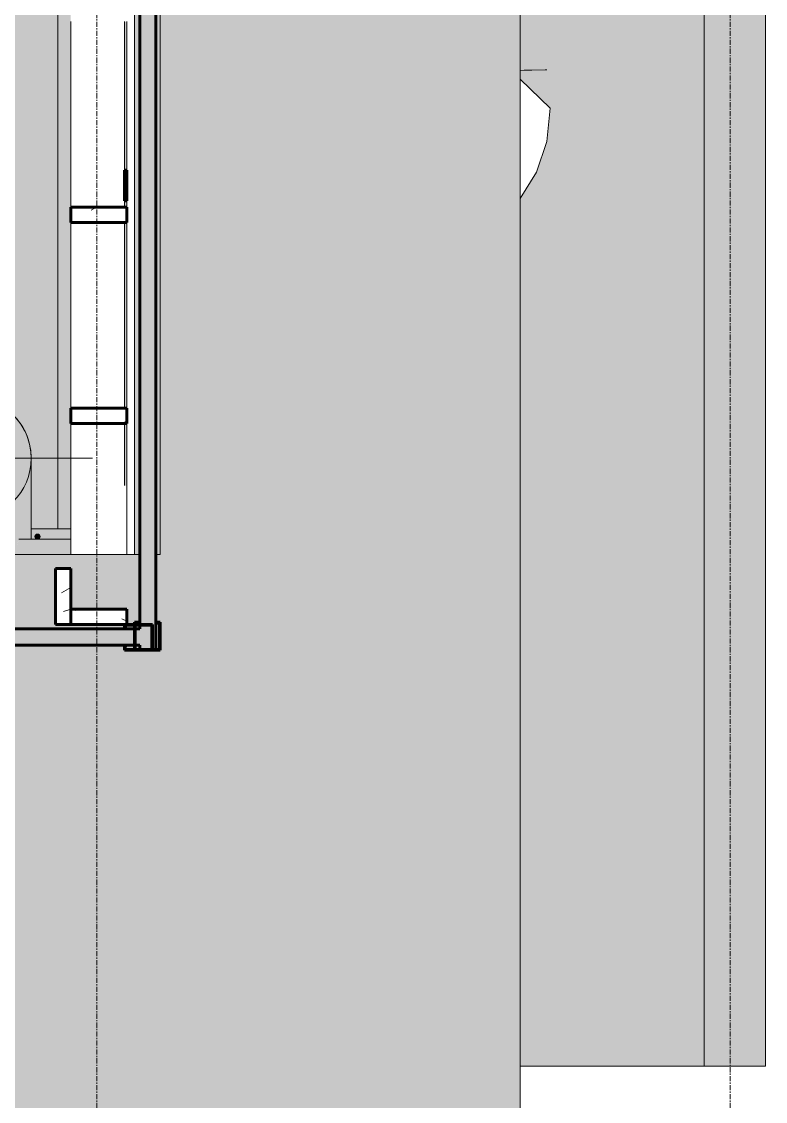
# Model space of a CAD drawing. Header units: inches. Extents: x -3304 to -1623, y 8184 to 9003.
# Drawn here: x -2339.1 to -2266.3, y 8459.1 to 8564.9 of the extents above; entities that cross this region are included whole.
import ezdxf

# ---------------------------------------------------------------- set-up
doc = ezdxf.new("R2010")
doc.units = ezdxf.units.IN
doc.header["$MEASUREMENT"] = 0
doc.linetypes.add('Grid Line 1_2_', pattern=[0.875, 0.5, -0.125, 0.125, -0.125])
for name, color, linetype, lineweight in [('A-DETL-GENF', 92, 'Continuous', 9), ('A-FLOR', 192, 'Continuous', 18), ('A-FLOR-HRAL', 11, 'Continuous', 9), ('A-GLAZ-CWMG', 51, 'Continuous', 9), ('A-GLAZ-CWMG-1', 51, 'Continuous', 60), ('A-ROOF', 132, 'Continuous', 18), ('A-WALL-1', 113, 'Continuous', 9), ('A-WALL-2', 113, 'Continuous', 60), ('I-WALL', 2, 'Continuous', 18), ('M-HVAC-DUCT', 70, 'Continuous', 9), ('M-HVAC-DUCT-ANNO', 70, 'Continuous', 9), ('M-HVAC-DUCT-CNTR', 70, 'Continuous', 9), ('S-BEAM', 12, 'Continuous', 9), ('S-BEAM-1', 12, 'Continuous', 60), ('S-FNDN', 32, 'Continuous', 18), ('S-GRID-1', 1, 'Grid Line 1_2_', 9)]:
    doc.layers.add(name, color=color, linetype=linetype, lineweight=lineweight)

# ---------------------------------------------------------------- blocks, each defined once
blk = doc.blocks.new('cathy 26654 - cathy 26654-1391531-FLOOR PLAN - 2ND FLOOR')
at = {"layer": 'A-DETL-GENF'}
for p, q in [((-12.79, 5.38), (-11.16, 7.94)), ((-13.86, 2.38), (-12.79, 5.38)), ((-14.24, -0.88), (-13.86, 2.38)), ((-14.24, -0.88), (-11.37, -3.76)), ((-13.81, -4.62), (-13.98, -4.62)), ((-13.98, -4.62), (-12.53, -4.62)), ((-12.1, -4.62), (-13.81, -4.62)), ((-12.53, -4.62), (-12.21, -4.62)), ((-12.21, -4.62), (-11.8, -4.62)), ((-11.92, -4.62), (-12.1, -4.62)), ((-11.77, -4.62), (-11.92, -4.62)), ((-11.8, -4.62), (-11.38, -4.62)), ((-11.41, -4.62), (-11.77, -4.62)), ((-11.38, -4.62), (-11.41, -4.62))]:
    blk.add_line(p, q, dxfattribs=at)
blk = doc.blocks.new('Rectangular Mullion - Profile_Polycarbonate_right-2020525-FLOOR PLAN - 2ND FLOOR')
at = {"layer": 'A-GLAZ-CWMG'}
h = blk.add_hatch(color=256, dxfattribs=at)
h.paths.add_polyline_path([(-1.75, -1.29), (0, -1.29), (-0.06, -1.22), (-1.69, -1.22), (-1.71, -1.25), (-1.75, -1.25)], flags=0)
h.paths.add_polyline_path([(-1.75, -1.29), (-1.75, -1.22), (-2.69, -1.22), (-2.69, -0.85), (-2.5, -0.85), (-2.5, -0.79), (-2.75, -0.79), (-2.75, -1.29)], flags=0)
h.paths.add_polyline_path([(-2.69, 0.79), (-2.5, 0.79), (-2.5, 0.85), (-2.69, 0.85), (-2.69, 1.15), (-1.75, 1.17), (-1.75, 1.21), (-2.75, 1.21), (-2.75, 0.79)], flags=0)
h.paths.add_polyline_path([(-1.25, 1.15), (-1.25, 1.21), (-1.69, 1.21), (-1.69, 1.15), (-1.53, 1.15)], flags=0)
at = {"layer": 'A-GLAZ-CWMG-1'}
for p, q in [((0, 1.21), (-2.75, 1.21)), ((-2.75, 1.21), (-2.75, 0.79)), ((-2.69, 0.85), (-2.69, 1.15)), ((-2.69, 1.15), (-0.06, 1.15)), ((-0.06, 1.15), (-0.06, -1.22)), ((0, -1.29), (0, 1.21)), ((-2.75, 0.79), (-2.5, 0.79)), ((-2.5, 0.85), (-2.69, 0.85)), ((-2.5, 0.79), (-2.5, 0.85)), ((-2.5, -0.79), (-2.75, -0.79)), ((-2.75, -0.79), (-2.75, -1.29)), ((-2.69, -1.22), (-2.69, -0.85)), ((-2.69, -0.85), (-2.5, -0.85)), ((-2.5, -0.85), (-2.5, -0.79)), ((-2.75, -1.29), (0, -1.29)), ((-0.06, -1.22), (-2.69, -1.22))]:
    blk.add_line(p, q, dxfattribs=at)
blk = doc.blocks.new('Rectangular Mullion - Profile_Polycarbonate_Upper and left-2000656-FLOOR PLAN - 2ND FLOOR')
at = {"layer": 'A-GLAZ-CWMG'}
h = blk.add_hatch(color=256, dxfattribs=at)
h.paths.add_polyline_path([(0, 1.29), (-0.04, 1.29), (-0.04, 1.25), (-0.06, 1.22), (-0.5, 1.22), (-0.5, 1.29), (-0.06, 1.29)], flags=0)
h.paths.add_polyline_path([(0, -1.21), (-2.75, -1.21), (-2.75, -0.79), (-2.5, -0.79), (-2.5, -0.85), (-2.69, -0.85), (-2.69, -1.15), (-0.06, -1.15), (-0.06, -0.46), (-0.06, -0.46), (-0.06, -0.4), (0, -0.46), (0, -1.15)], flags=0)
h.paths.add_polyline_path([(-2.07, 1.24), (-2.07, 1.22), (-2.69, 1.22), (-2.69, 0.85), (-2.5, 0.85), (-2.5, 0.79), (-2.75, 0.79), (-2.75, 1.29), (-2.07, 1.29)], flags=0)
at = {"layer": 'A-GLAZ-CWMG-1'}
for p, q in [((-2.75, 1.29), (0, 1.29)), ((-2.75, 0.79), (-2.75, 1.29)), ((-0.06, 1.22), (-2.69, 1.22)), ((-2.69, 1.22), (-2.69, 0.85)), ((-0.06, -1.15), (-0.06, 1.22)), ((0, 1.29), (0, -1.21)), ((-2.5, 0.79), (-2.75, 0.79)), ((-2.69, 0.85), (-2.5, 0.85)), ((-2.5, 0.85), (-2.5, 0.79)), ((-2.75, -1.21), (-2.75, -0.79)), ((-2.75, -0.79), (-2.5, -0.79)), ((-2.5, -0.85), (-2.69, -0.85)), ((-2.69, -0.85), (-2.69, -1.15)), ((-2.5, -0.79), (-2.5, -0.85)), ((0, -1.21), (-2.75, -1.21)), ((-2.69, -1.15), (-0.06, -1.15))]:
    blk.add_line(p, q, dxfattribs=at)
blk = doc.blocks.new('Rectangular Mullion - Stud - Base_Head-1810186-FLOOR PLAN - 2ND FLOOR')
at = {"layer": 'A-GLAZ-CWMG'}
blk.add_line((-2328.09, 8531.78), (-2328.09, 8512.69), dxfattribs=at)
blk = doc.blocks.new('Rectangular Mullion - Stud - Base_Head-V10-FLOOR PLAN - 2ND FLOOR')
at = {"layer": 'A-GLAZ-CWMG'}
blk.add_line((-2328.09, 8551.47), (-2328.09, 8531.78), dxfattribs=at)
blk = doc.blocks.new('Rectangular Mullion - Stud - Base_Head-1810189-FLOOR PLAN - 2ND FLOOR')
at = {"layer": 'A-GLAZ-CWMG'}
for p, q in [((-2334.34, 8525.5), (-2334.34, 8512.69)), ((-2328.84, 8512.69), (-2328.84, 8519.43))]:
    blk.add_line(p, q, dxfattribs=at)
blk = doc.blocks.new('Rectangular Mullion - Stud - Base_Head-1810190-FLOOR PLAN - 2ND FLOOR')
at = {"layer": 'A-GLAZ-CWMG'}
blk.add_line((-2334.34, 8545.19), (-2334.34, 8527), dxfattribs=at)
blk = doc.blocks.new('Rectangular Mullion - Stud - Vertical-1966617-FLOOR PLAN - 2ND FLOOR')
at = {"layer": 'A-GLAZ-CWMG'}
h = blk.add_hatch(dxfattribs=at)
h.set_pattern_fill('FP_21', color=256, style=0, pattern_type=2)
h.set_pattern_definition([(94.764, (-2426.107, 8424.153), (20.0293162, -264.33073053), [2.89, -286.108]), (78.69, (-2426.347, 8427.033), (14.7692292, 97.846637), [3.671, -118.705]), (45, (-2425.627, 8430.633), (0, 24.00062), [2.715, -31.226]), (43.152, (-2423.707, 8432.553), (358.50590651, 337.59427673), [5.264, -521.098]), (77.005, (-2419.867, 8436.153), (-51.5072332, -215.190878), [3.202, -316.998]), (90, (-2419.147, 8439.273), (-24, 24), [6, -18]), (99.462, (-2419.147, 8445.273), (16.2151408, -121.2976096), [2.92, -143.067]), (95.711, (-2419.627, 8424.153), (19.2491386, -216.4749802), [2.412, -238.785]), (90, (-2419.867, 8426.553), (-24, 24), [3.6, -20.4]), (61.699, (-2419.867, 8430.153), (141.13929466, 265.5406774), [3.544, -350.812]), (37.875, (-2418.187, 8433.273), (-122.5849696, -92.67717717), [5.473, -268.169]), (50.711, (-2413.867, 8436.633), (117.3845733, 146.13938044), [3.411, -337.693]), (83.66, (-2411.707, 8439.273), (18.7314135, 192.5853557), [4.347, -212.983]), (101.889, (-2411.227, 8443.593), (69.58287241, -336.50838353), [4.66, -461.336]), (96.71, (-2412.187, 8424.153), (-26.78553556, 215.67256736), [4.108, -406.706]), (86.633, (-2412.667, 8428.233), (21.19016942, 384.16561013), [4.087, -404.618]), (56.31, (-2412.427, 8432.313), (-35.076419, -40.615467), [4.327, -82.207]), (42.51, (-2410.027, 8435.913), (262.00993717, 242.17158089), [3.907, -386.785]), (75.069, (-2407.147, 8438.553), (69.01056513, 264.79744534), [3.726, -368.854]), (90, (-2406.187, 8442.153), (-24, 24), [2.88, -21.12]), (102.995, (-2406.187, 8445.033), (-51.5072332, 215.190878), [3.202, -316.998]), (90, (-2430.187, 8431.593), (-24, 24), [0.063, -23.937]), (226.848, (-2426.587, 8434.953), (337.59427673, 358.50590651), [5.264, -521.098]), (243.435, (-2406.187, 8431.113), (-4.799914, -33.599609), [2.147, -51.519]), (261.87, (-2407.147, 8429.193), (-17.2798751, -144.9601737), [3.394, -166.312]), (293.199, (-2407.627, 8425.833), (53.7938028, -117.5174286), [1.828, -180.951]), (63.435, (-2426.587, 8434.953), (4.799914, 33.599609), [2.683, -50.982]), (83.29, (-2425.387, 8437.353), (-26.78553556, -215.67256736), [4.108, -406.706]), (100.125, (-2424.907, 8441.433), (-73.66378219, 407.70250838), [6.826, -675.804]), (100.305, (-2428.747, 8424.153), (-28.2248388, 143.232332), [2.683, -265.645]), (74.476, (-2429.227, 8426.793), (-74.47540965, -263.31229919), [4.484, -443.873]), (47.121, (-2428.027, 8431.113), (-289.84112791, -310.28971512), [4.585, -453.934]), (55.305, (-2424.907, 8434.473), (165.50303544, 241.72817335), [3.795, -375.679]), (80.538, (-2422.747, 8437.593), (16.2151408, 121.2976096), [4.38, -141.607]), (96.582, (-2422.027, 8441.913), (46.17851199, -408.21037087), [6.281, -621.859]), (98.13, (-2422.747, 8424.153), (17.2798751, -144.9601737), [3.394, -166.312]), (78.69, (-2423.227, 8427.513), (14.7692292, 97.846637), [3.671, -118.705]), (47.49, (-2422.507, 8431.113), (-242.17158089, -262.00993717), [3.907, -386.785]), (45, (-2419.867, 8433.993), (0, 24.00062), [4.412, -29.529]), (72.646, (-2416.747, 8437.113), (-98.7331841, -311.14572085), [4.023, -398.29]), (93.366, (-2415.547, 8440.953), (21.18346446, -384.16597991), [4.087, -404.618]), (107.103, (-2415.787, 8445.033), (-75.3745247, 238.96152613), [3.264, -323.171]), (98.746, (-2416.747, 8424.153), (-27.60680008, 167.44529743), [3.157, -312.514]), (75.069, (-2417.227, 8427.273), (69.01056513, 264.79744534), [3.726, -368.854]), (57.995, (-2416.267, 8430.873), (-76.3139748, -117.3041158), [4.528, -221.887]), (40.101, (-2413.867, 8434.713), (-313.24407783, -262.52245709), [5.961, -590.186]), (74.055, (-2409.307, 8438.553), (-30.3394132, -94.1891725), [3.494, -171.228]), (96.009, (-2408.347, 8441.913), (-26.49841584, 239.73726688), [4.585, -453.934]), (113.199, (-2408.827, 8446.473), (-53.7938028, 117.5174286), [1.828, -180.951]), (99.462, (-2409.547, 8424.153), (16.2151408, -121.2976096), [2.92, -143.067]), (79.992, (-2410.027, 8427.033), (45.26219381, 264.48359408), [4.143, -410.161]), (52.595, (-2409.307, 8431.113), (238.21694532, 313.36391941), [5.136, -508.486]), (60.945, (-2430.187, 8435.193), (91.9257102, 170.2633483), [2.471, -244.624]), (79.216, (-2428.987, 8437.353), (-74.2040015, -383.5801134), [5.131, -507.931]), (97.125, (-2428.027, 8442.393), (18.0921544, -168.7389667), [5.805, -187.689])])
h.paths.add_polyline_path([(0, -5.5), (0, 0), (1.5, 0), (1.5, -5.5)], flags=0)
at = {"layer": 'A-GLAZ-CWMG-1'}
for p, q in [((0, 0), (1.5, 0)), ((0, -5.5), (0, 0)), ((1.5, 0), (1.5, -5.5)), ((1.5, -5.5), (0, -5.5))]:
    blk.add_line(p, q, dxfattribs=at)
blk = doc.blocks.new('Rectangular Mullion - Stud - Vertical-V11-FLOOR PLAN - 2ND FLOOR')
at = {"layer": 'A-GLAZ-CWMG'}
h = blk.add_hatch(dxfattribs=at)
h.set_pattern_fill('FP_22', color=256, style=0, pattern_type=2)
h.set_pattern_definition([(94.764, (-2445.791, 8424.153), (20.0293162, -264.33073053), [2.89, -286.108]), (78.69, (-2446.031, 8427.033), (14.7692292, 97.846637), [3.671, -118.705]), (45, (-2445.311, 8430.633), (0, 24.00062), [2.715, -31.226]), (43.152, (-2443.391, 8432.553), (358.50590651, 337.59427673), [5.264, -521.098]), (77.005, (-2439.551, 8436.153), (-51.5072332, -215.190878), [3.202, -316.998]), (90, (-2438.83, 8439.273), (-24, 24), [6, -18]), (99.462, (-2438.831, 8445.273), (16.2151408, -121.2976096), [2.92, -143.067]), (95.711, (-2439.311, 8424.153), (19.2491386, -216.4749802), [2.412, -238.785]), (90, (-2439.55, 8426.553), (-24, 24), [3.6, -20.4]), (61.699, (-2439.551, 8430.153), (141.13929466, 265.5406774), [3.544, -350.812]), (37.875, (-2437.871, 8433.273), (-122.5849696, -92.67717717), [5.473, -268.169]), (50.711, (-2433.551, 8436.633), (117.3845733, 146.13938044), [3.411, -337.693]), (83.66, (-2431.391, 8439.273), (18.7314135, 192.5853557), [4.347, -212.983]), (101.889, (-2430.911, 8443.593), (69.58287241, -336.50838353), [4.66, -461.336]), (96.71, (-2431.871, 8424.153), (-26.78553556, 215.67256736), [4.108, -406.706]), (86.633, (-2432.351, 8428.233), (21.19016942, 384.16561013), [4.087, -404.618]), (56.31, (-2432.111, 8432.313), (-35.076419, -40.615467), [4.327, -82.207]), (42.51, (-2429.711, 8435.913), (262.00993717, 242.17158089), [3.907, -386.785]), (75.069, (-2426.831, 8438.553), (69.01056513, 264.79744534), [3.726, -368.854]), (90, (-2425.87, 8442.153), (-24, 24), [2.88, -21.12]), (102.995, (-2425.871, 8445.033), (-51.5072332, 215.190878), [3.202, -316.998]), (90, (-2449.87, 8431.593), (-24, 24), [0.063, -23.937]), (226.848, (-2446.271, 8434.953), (337.59427673, 358.50590651), [5.264, -521.098]), (243.435, (-2425.871, 8431.113), (-4.799914, -33.599609), [2.147, -51.519]), (261.87, (-2426.831, 8429.193), (-17.2798751, -144.9601737), [3.394, -166.312]), (293.199, (-2427.311, 8425.833), (53.7938028, -117.5174286), [1.828, -180.951]), (63.435, (-2446.271, 8434.953), (4.799914, 33.599609), [2.683, -50.982]), (83.29, (-2445.071, 8437.353), (-26.78553556, -215.67256736), [4.108, -406.706]), (100.125, (-2444.591, 8441.433), (-73.66378219, 407.70250838), [6.826, -675.804]), (100.305, (-2448.431, 8424.153), (-28.2248388, 143.232332), [2.683, -265.645]), (74.476, (-2448.911, 8426.793), (-74.47540965, -263.31229919), [4.484, -443.873]), (47.121, (-2447.711, 8431.113), (-289.84112791, -310.28971512), [4.585, -453.934]), (55.305, (-2444.591, 8434.473), (165.50303544, 241.72817335), [3.795, -375.679]), (80.538, (-2442.431, 8437.593), (16.2151408, 121.2976096), [4.38, -141.607]), (96.582, (-2441.711, 8441.913), (46.17851199, -408.21037087), [6.281, -621.859]), (98.13, (-2442.431, 8424.153), (17.2798751, -144.9601737), [3.394, -166.312]), (78.69, (-2442.911, 8427.513), (14.7692292, 97.846637), [3.671, -118.705]), (47.49, (-2442.191, 8431.113), (-242.17158089, -262.00993717), [3.907, -386.785]), (45, (-2439.551, 8433.993), (0, 24.00062), [4.412, -29.529]), (72.646, (-2436.431, 8437.113), (-98.7331841, -311.14572085), [4.023, -398.29]), (93.366, (-2435.231, 8440.953), (21.18346446, -384.16597991), [4.087, -404.618]), (107.103, (-2435.471, 8445.033), (-75.3745247, 238.96152613), [3.264, -323.171]), (98.746, (-2436.431, 8424.153), (-27.60680008, 167.44529743), [3.157, -312.514]), (75.069, (-2436.911, 8427.273), (69.01056513, 264.79744534), [3.726, -368.854]), (57.995, (-2435.951, 8430.873), (-76.3139748, -117.3041158), [4.528, -221.887]), (40.101, (-2433.551, 8434.713), (-313.24407783, -262.52245709), [5.961, -590.186]), (74.055, (-2428.991, 8438.553), (-30.3394132, -94.1891725), [3.494, -171.228]), (96.009, (-2428.031, 8441.913), (-26.49841584, 239.73726688), [4.585, -453.934]), (113.199, (-2428.511, 8446.473), (-53.7938028, 117.5174286), [1.828, -180.951]), (99.462, (-2429.231, 8424.153), (16.2151408, -121.2976096), [2.92, -143.067]), (79.992, (-2429.711, 8427.033), (45.26219381, 264.48359408), [4.143, -410.161]), (52.595, (-2428.991, 8431.113), (238.21694532, 313.36391941), [5.136, -508.486]), (60.945, (-2449.871, 8435.193), (91.9257102, 170.2633483), [2.471, -244.624]), (79.216, (-2448.671, 8437.353), (-74.2040015, -383.5801134), [5.131, -507.931]), (97.125, (-2447.711, 8442.393), (18.0921544, -168.7389667), [5.805, -187.689])])
h.paths.add_polyline_path([(0, 0), (1.5, 0), (1.5, -5.5), (0, -5.5), (0, -0.25)], flags=0)
at = {"layer": 'A-GLAZ-CWMG-1'}
for p, q in [((0, 0), (1.5, 0)), ((0, -5.5), (0, 0)), ((1.5, 0), (1.5, -5.5)), ((1.5, -5.5), (0, -5.5))]:
    blk.add_line(p, q, dxfattribs=at)
blk = doc.blocks.new('Rectangular Mullion - Stud - Vertical-1967712-FLOOR PLAN - 2ND FLOOR')
at = {"layer": 'A-GLAZ-CWMG'}
h = blk.add_hatch(dxfattribs=at)
h.set_pattern_fill('FP_26', color=256, style=0, pattern_type=2)
h.set_pattern_definition([(355.236, (8429.653, -2406.423), (-263.9996864, 24.0015455), [2.89, -286.108]), (11.31, (8432.533, -2406.663), (96.0003888, 24.0004135), [3.671, -118.705]), (45, (8436.133, -2405.943), (0, 24.00062), [2.715, -31.226]), (46.848, (8438.053, -2404.023), (335.99803914, 360.00235884), [5.264, -521.098]), (12.995, (8441.653, -2400.183), (-215.99994595, -48.00137907), [3.202, -316.998]), (0, (8444.773, -2399.463), (24, 24), [6, -18]), (350.538, (8450.773, -2399.463), (-120.0002166, 23.999769), [2.92, -143.067]), (354.289, (8429.653, -2399.943), (-215.9997167, 24.00143285), [2.412, -238.785]), (0, (8432.053, -2400.183), (24, 24), [3.6, -20.4]), (28.301, (8435.653, -2400.183), (263.99984077, 144.00081917), [3.544, -350.812]), (52.125, (8438.773, -2398.503), (-96.00034927, -120.0002787), [5.473, -268.169]), (39.289, (8442.133, -2394.183), (144.00032175, 119.99901625), [3.411, -337.693]), (6.34, (8444.773, -2392.023), (192.0000862, 23.9989993), [4.347, -212.983]), (348.111, (8449.093, -2391.543), (-335.99911119, 72.00184444), [4.66, -461.336]), (353.29, (8429.653, -2392.503), (216.00019815, -24.0007422), [4.108, -406.706]), (3.366, (8433.733, -2392.983), (384.00052387, 23.99660297), [4.087, -404.618]), (33.69, (8437.813, -2392.743), (-47.999623, -24.000157), [4.327, -82.207]), (47.49, (8441.413, -2390.343), (239.99843494, 264.00195642), [3.907, -386.785]), (14.931, (8444.053, -2387.463), (264.00077418, 71.99816937), [3.726, -368.854]), (0, (8447.653, -2386.503), (24, 24), [2.88, -21.12]), (347.005, (8450.533, -2386.503), (215.99994595, -48.00137907), [3.202, -316.998]), (0, (8437.093, -2410.503), (24, 24), [0.063, -23.937]), (223.152, (8440.453, -2406.903), (360.00235884, 335.99803914), [5.264, -521.098]), (206.565, (8436.613, -2386.503), (-23.999739, -23.999696), [2.147, -51.519]), (188.13, (8434.693, -2387.463), (-144.0002175, -23.999654), [3.394, -166.312]), (156.801, (8431.333, -2387.943), (-119.9999494, 48.0013685), [1.828, -180.951]), (26.565, (8440.453, -2406.903), (23.999739, 23.999696), [2.683, -50.982]), (6.71, (8442.853, -2405.703), (-216.00019815, -24.0007422), [4.108, -406.706]), (349.875, (8446.933, -2405.223), (407.9992525, -72.00207014), [6.826, -675.804]), (349.695, (8429.653, -2409.063), (144.00047737, -24.00010347), [2.683, -265.645]), (15.524, (8432.293, -2409.543), (-264.00013912, -71.9991673), [4.484, -443.873]), (42.879, (8436.613, -2408.343), (-311.99901138, -288.00035354), [4.585, -453.934]), (34.695, (8439.973, -2405.223), (240.00005855, 167.99921557), [3.795, -375.679]), (9.462, (8443.093, -2403.063), (120.0002166, 23.999769), [4.38, -141.607]), (353.418, (8447.413, -2402.343), (-408.0001485, 48.00042378), [6.281, -621.859]), (351.87, (8429.653, -2403.063), (-144.0002175, 23.999654), [3.394, -166.312]), (11.31, (8433.013, -2403.543), (96.0003888, 24.0004135), [3.671, -118.705]), (42.51, (8436.613, -2402.823), (-264.00195642, -239.99843494), [3.907, -386.785]), (45, (8439.493, -2400.183), (0, 24.00062), [4.412, -29.529]), (17.354, (8442.613, -2397.063), (-311.99997926, -95.99955308), [4.023, -398.29]), (356.633, (8446.453, -2395.863), (-384.000105, 24.00330504), [4.087, -404.618]), (342.897, (8450.533, -2396.103), (239.99966514, -72.0006297), [3.264, -323.171]), (351.254, (8429.653, -2397.063), (168.00029593, -23.9992418), [3.157, -312.514]), (14.931, (8432.773, -2397.543), (264.00077418, 71.99816937), [3.726, -368.854]), (32.005, (8436.373, -2396.583), (-120.00072155, -71.9993414), [4.528, -221.887]), (49.899, (8440.213, -2394.183), (-264.00026351, -311.99960519), [5.961, -590.186]), (15.945, (8444.053, -2389.623), (-96.0006398, -23.9991118), [3.494, -171.228]), (353.991, (8447.413, -2388.663), (240.0002348, -24.00021811), [4.585, -453.934]), (336.801, (8451.973, -2389.143), (119.9999494, -48.0013685), [1.828, -180.951]), (350.538, (8429.653, -2389.863), (-120.0002166, 23.999769), [2.92, -143.067]), (10.008, (8432.533, -2390.343), (264.00046988, 47.99989194), [4.143, -410.161]), (37.405, (8436.613, -2389.623), (312.00202736, 239.99790406), [5.136, -508.486]), (29.055, (8440.693, -2410.503), (167.9992528, 96.0010158), [2.471, -244.624]), (10.784, (8442.853, -2409.303), (-384.00035572, -71.9976669), [5.131, -507.931]), (352.875, (8447.893, -2408.343), (-168.0004656, 24.0001771), [5.805, -187.689])])
h.paths.add_polyline_path([(-1.5, 0), (0, 0), (0, 5.5), (-1.5, 5.5), (-1.5, 3.38)], flags=0)
at = {"layer": 'A-GLAZ-CWMG-1'}
for p, q in [((0, 5.5), (-1.5, 5.5)), ((-1.5, 5.5), (-1.5, 0)), ((0, 0), (0, 5.5)), ((-1.5, 0), (0, 0))]:
    blk.add_line(p, q, dxfattribs=at)
blk = doc.blocks.new('Railing - 2_ x 1_2_ 2-V56-FLOOR PLAN - 2ND FLOOR')
at = {"layer": 'A-FLOR-HRAL'}
h = blk.add_hatch(color=256, dxfattribs=at)
h.paths.add_polyline_path([(1.5, -0.25), (1.5, -1.5), (2.5, -1.5), (2.5, 2.37), (1.5, 2.37), (1.5, 1.57)], flags=0)
h.paths.add_polyline_path([(1.51, 1.69), (1.51, 1.81), (1.57, 1.93), (1.63, 1.97), (1.75, 2), (1.88, 1.97), (1.97, 1.88), (1.99, 1.81), (1.99, 1.69), (1.97, 1.63), (1.88, 1.53), (1.81, 1.51), (1.69, 1.51), (1.57, 1.57), (1.53, 1.63)], flags=0)
blk.add_hatch(color=256, dxfattribs=at).paths.add_polyline_path([(1.51, 1.81), (1.51, 1.69), (1.57, 1.57), (1.69, 1.51), (1.81, 1.51), (1.91, 1.57), (1.97, 1.63), (1.99, 1.69), (1.99, 1.81), (1.97, 1.88), (1.88, 1.97), (1.75, 2), (1.63, 1.97), (1.57, 1.93), (1.53, 1.86)], flags=0)
blk.add_line((2.5, -1.5), (2.5, 2.37), dxfattribs=at)
for start, end in [(360, 180), (180, 360)]:
    blk.add_arc((1.75, 1.75), 0.25, start, end, dxfattribs=at)
blk = doc.blocks.new('Railing - Railing-1789708-FLOOR PLAN - 2ND FLOOR')
at = {"layer": 'A-FLOR-HRAL'}
h = blk.add_hatch(color=256, dxfattribs=at)
h.paths.add_polyline_path([(8512.69, 2348.56), (8512.69, 2348.42), (8512.95, 2348.49), (8513.5, 2348.77), (8514.19, 2348.97), (8514.19, 2425.65), (8512.69, 2425.65), (8512.69, 2348.63)], flags=0)
h.paths.add_polyline_path([(8512.69, 2334.34), (8514.19, 2334.34), (8514.19, 2339.42), (8513.83, 2339.52), (8513.45, 2339.64), (8512.69, 2339.94), (8512.69, 2335.59)], flags=0)
blk.add_line((8514.19, 2339.43), (8514.19, 2334.34), dxfattribs=at)
blk.add_blockref('Railing - 2_ x 1_2_ 2-V56-FLOOR PLAN - 2ND FLOOR', (8512.69, 2335.84))
blk = doc.blocks.new('Structural Framing 17 - Structural Framing 17-1885627-FLOOR PLAN - 2ND FLOOR')
at = {"layer": 'S-BEAM'}
h = blk.add_hatch(color=256, dxfattribs=at)
h.paths.add_polyline_path([(8519.43, 2328.93), (8519.43, 2328.84), (8525.5, 2328.84), (8525.5, 2329.09), (8519.43, 2329.09)], flags=0)
h.paths.add_polyline_path([(8527, 2329.09), (8527, 2328.84), (8545.19, 2328.84), (8545.19, 2329.09), (8541.59, 2329.09)], flags=0)
h.paths.add_polyline_path([(8546.69, 2329.09), (8546.69, 2328.84), (8547.33, 2328.84), (8547.33, 2329.09)], flags=0)
h.paths.add_polyline_path([(8567.75, 2329.09), (8567.75, 2328.84), (8584.55, 2328.84), (8584.55, 2329.09)], flags=0)
for points in [[(8547.33, 2329.09), (8547.33, 2328.84), (8550.32, 2328.84), (8550.32, 2329.09)], [(8586.05, 2328.84), (8588.18, 2328.84), (8588.18, 2329.09), (8586.05, 2329.09)]]:
    blk.add_hatch(color=256, dxfattribs=at).paths.add_polyline_path(points, flags=0)
h = blk.add_hatch(color=256, dxfattribs=at)
h.paths.add_polyline_path([(8550.32, 2329.09), (8550.32, 2328.84), (8564.87, 2328.84), (8564.87, 2329.09), (8560.11, 2329.09)], flags=0)
h.paths.add_polyline_path([(8566.37, 2328.84), (8567.75, 2328.84), (8567.75, 2329.09), (8566.37, 2329.09)], flags=0)
h.paths.add_polyline_path([(8588.18, 2328.84), (8604.24, 2328.84), (8604.24, 2329.09), (8588.18, 2329.09)], flags=0)
h.paths.add_polyline_path([(8605.74, 2329.09), (8605.74, 2328.84), (8616.07, 2328.84), (8616.07, 2329.09), (8610.52, 2329.09)], flags=0)
for p, q in [((8519.43, 2329.09), (8525.5, 2329.09)), ((8525.5, 2328.84), (8519.43, 2328.84)), ((8527, 2329.09), (8545.19, 2329.09)), ((8545.19, 2328.84), (8527, 2328.84)), ((8546.69, 2329.09), (8547.33, 2329.09)), ((8547.33, 2328.84), (8546.69, 2328.84)), ((8550.32, 2329.09), (8564.87, 2329.09)), ((8564.87, 2328.84), (8550.32, 2328.84)), ((8566.37, 2329.09), (8567.75, 2329.09)), ((8567.75, 2328.84), (8566.37, 2328.84)), ((8567.75, 2329.09), (8584.55, 2329.09)), ((8584.55, 2328.84), (8567.75, 2328.84)), ((8588.18, 2329.09), (8604.24, 2329.09)), ((8604.24, 2328.84), (8588.18, 2328.84)), ((8605.74, 2329.09), (8616.07, 2329.09)), ((8616.07, 2328.84), (8605.74, 2328.84))]:
    blk.add_line(p, q, dxfattribs=at)
at = {"layer": 'S-BEAM-1'}
for p, q in [((8550.32, 2329.09), (8547.33, 2329.09)), ((8547.33, 2329.09), (8547.33, 2328.84)), ((8547.33, 2328.84), (8550.32, 2328.84)), ((8550.32, 2328.84), (8550.32, 2329.09)), ((8588.18, 2329.09), (8585.18, 2329.09)), ((8585.18, 2329.09), (8585.18, 2328.84)), ((8585.18, 2328.84), (8588.18, 2328.84)), ((8588.18, 2328.84), (8588.18, 2329.09))]:
    blk.add_line(p, q, dxfattribs=at)
blk = doc.blocks.new('Rectangular Mullion - Stud - Vertical-1966622-FLOOR PLAN - 2ND FLOOR')
at = {"layer": 'A-GLAZ-CWMG'}
h = blk.add_hatch(dxfattribs=at)
h.set_pattern_fill('FP_35', color=256, style=0, pattern_type=2)
h.set_pattern_definition([(85.236, (2406.423, 8424.153), (-24.0015455, -263.9996864), [2.89, -286.108]), (101.31, (2406.663, 8427.033), (-24.0004135, 96.0003888), [3.671, -118.705]), (135, (2405.943, 8430.633), (-24.00062, 2e-15), [2.715, -31.226]), (136.848, (2404.023, 8432.553), (-360.00235884, 335.99803914), [5.264, -521.098]), (102.995, (2400.183, 8436.153), (48.00137907, -215.99994595), [3.202, -316.998]), (90, (2399.463, 8439.273), (-24, 24), [6, -18]), (80.538, (2399.463, 8445.273), (-23.999769, -120.0002166), [2.92, -143.067]), (84.289, (2399.943, 8424.153), (-24.00143285, -215.9997167), [2.412, -238.785]), (90, (2400.183, 8426.553), (-24, 24), [3.6, -20.4]), (118.301, (2400.183, 8430.153), (-144.00081917, 263.99984077), [3.544, -350.812]), (142.125, (2398.503, 8433.273), (120.0002787, -96.00034927), [5.473, -268.169]), (129.289, (2394.183, 8436.633), (-119.99901625, 144.00032175), [3.411, -337.693]), (96.34, (2392.023, 8439.273), (-23.9989993, 192.0000862), [4.347, -212.983]), (78.111, (2391.543, 8443.593), (-72.00184444, -335.99911119), [4.66, -461.336]), (83.29, (2392.503, 8424.153), (24.0007422, 216.00019815), [4.108, -406.706]), (93.367, (2392.983, 8428.233), (-24.00330504, 384.000105), [4.087, -404.618]), (123.69, (2392.743, 8432.313), (24.000157, -47.999623), [4.327, -82.207]), (137.49, (2390.343, 8435.913), (-264.00195642, 239.99843494), [3.907, -386.785]), (104.931, (2387.463, 8438.553), (-71.99816937, 264.00077418), [3.726, -368.854]), (90, (2386.503, 8442.153), (-24, 24), [2.88, -21.12]), (77.005, (2386.503, 8445.033), (48.00137907, 215.99994595), [3.202, -316.998]), (90, (2410.503, 8431.593), (-24, 24), [0.063, -23.937]), (313.152, (2406.903, 8434.953), (-335.99803914, 360.00235884), [5.264, -521.098]), (296.565, (2386.503, 8431.113), (23.999696, -23.999739), [2.147, -51.519]), (278.13, (2387.463, 8429.193), (23.999654, -144.0002175), [3.394, -166.312]), (246.801, (2387.943, 8425.833), (-48.0013685, -119.9999494), [1.828, -180.951]), (116.565, (2406.903, 8434.953), (-23.999696, 23.999739), [2.683, -50.982]), (96.71, (2405.703, 8437.353), (24.0007422, -216.00019815), [4.108, -406.706]), (79.875, (2405.223, 8441.433), (72.00207014, 407.9992525), [6.826, -675.804]), (79.695, (2409.063, 8424.153), (24.00010347, 144.00047737), [2.683, -265.645]), (105.524, (2409.543, 8426.793), (71.9991673, -264.00013912), [4.484, -443.873]), (132.879, (2408.343, 8431.113), (288.00035354, -311.99901138), [4.585, -453.934]), (124.695, (2405.223, 8434.473), (-167.99921557, 240.00005855), [3.795, -375.679]), (99.462, (2403.063, 8437.593), (-23.999769, 120.0002166), [4.38, -141.607]), (83.418, (2402.343, 8441.913), (-48.00042378, -408.0001485), [6.281, -621.859]), (81.87, (2403.063, 8424.153), (-23.999654, -144.0002175), [3.394, -166.312]), (101.31, (2403.543, 8427.513), (-24.0004135, 96.0003888), [3.671, -118.705]), (132.51, (2402.823, 8431.113), (239.99843494, -264.00195642), [3.907, -386.785]), (135, (2400.183, 8433.993), (-24.00062, 2e-15), [4.412, -29.529]), (107.354, (2397.063, 8437.113), (95.99955308, -311.99997926), [4.023, -398.29]), (86.634, (2395.863, 8440.953), (-23.99660297, -384.00052387), [4.087, -404.618]), (72.897, (2396.103, 8445.033), (72.0006297, 239.99966514), [3.264, -323.171]), (81.254, (2397.063, 8424.153), (23.9992418, 168.00029593), [3.157, -312.514]), (104.931, (2397.543, 8427.273), (-71.99816937, 264.00077418), [3.726, -368.854]), (122.005, (2396.583, 8430.873), (71.9993414, -120.00072155), [4.528, -221.887]), (139.899, (2394.183, 8434.713), (311.99960519, -264.00026351), [5.961, -590.186]), (105.945, (2389.623, 8438.553), (23.9991118, -96.0006398), [3.494, -171.228]), (83.991, (2388.663, 8441.913), (24.00021811, 240.0002348), [4.585, -453.934]), (66.801, (2389.143, 8446.473), (48.0013685, 119.9999494), [1.828, -180.951]), (80.538, (2389.863, 8424.153), (-23.999769, -120.0002166), [2.92, -143.067]), (100.008, (2390.343, 8427.033), (-47.99989194, 264.00046988), [4.143, -410.161]), (127.405, (2389.623, 8431.113), (-239.99790406, 312.00202736), [5.136, -508.486]), (119.055, (2410.503, 8435.193), (-96.0010158, 167.9992528), [2.471, -244.624]), (100.784, (2409.303, 8437.353), (71.9976669, -384.00035572), [5.131, -507.931]), (82.875, (2408.343, 8442.393), (-24.0001771, -168.0004656), [5.805, -187.689])])
h.paths.add_polyline_path([(0, -1.81), (0, 0), (-1.5, 0), (-1.5, -5.5), (0, -5.5), (0, -4.63)], flags=0)
at = {"layer": 'A-GLAZ-CWMG-1'}
for p, q in [((-1.5, 0), (-1.5, -5.5)), ((0, 0), (-1.5, 0)), ((0, -5.5), (0, 0)), ((-1.5, -5.5), (0, -5.5))]:
    blk.add_line(p, q, dxfattribs=at)
blk = doc.blocks.new('Round Elbow - 1 D-1881731-FLOOR PLAN - 2ND FLOOR')
at = {"layer": 'M-HVAC-DUCT'}
for points in [[(-2348.42, 8512.69), (-2344.21, 8512.69), (-2344.21, 8516.1), (-2345.76, 8516.31), (-2347.21, 8516.91), (-2348.45, 8517.86), (-2349.41, 8519.1), (-2350.01, 8520.55), (-2350.21, 8522.1), (-2350.19, 8514.19), (-2348.96, 8514.19), (-2348.77, 8513.5), (-2348.48, 8512.92)], [(-2341.34, 8512.69), (-2339.94, 8512.69), (-2339.64, 8513.45), (-2339.42, 8514.19), (-2338.21, 8514.19), (-2338.21, 8522.1), (-2338.42, 8520.55), (-2339.02, 8519.1), (-2339.97, 8517.86), (-2341.21, 8516.91), (-2342.66, 8516.31), (-2344.21, 8516.1), (-2344.21, 8512.69), (-2341.88, 8512.69)]]:
    blk.add_hatch(color=256, dxfattribs=at).paths.add_polyline_path(points, flags=0)
at = {"layer": 'M-HVAC-DUCT', "flags": 128}
for points in [[(-2350.21, 8522.1), (-2350.21, 8522.34), (-2350.19, 8522.58), (-2350.17, 8522.82), (-2350.14, 8523.06), (-2350.09, 8523.3), (-2350.04, 8523.53), (-2349.98, 8523.76), (-2349.91, 8523.99), (-2349.83, 8524.22), (-2349.74, 8524.44), (-2349.64, 8524.66), (-2349.53, 8524.87), (-2349.42, 8525.09), (-2349.3, 8525.29), (-2349.16, 8525.49), (-2349.02, 8525.69), (-2348.88, 8525.88), (-2348.72, 8526.06), (-2348.56, 8526.24), (-2348.39, 8526.41), (-2348.22, 8526.57), (-2348.03, 8526.73), (-2347.85, 8526.88), (-2347.65, 8527.02), (-2347.45, 8527.15), (-2347.25, 8527.28), (-2347.04, 8527.4), (-2346.83, 8527.5), (-2346.61, 8527.6), (-2346.39, 8527.7), (-2346.16, 8527.78), (-2345.93, 8527.85), (-2345.7, 8527.92), (-2345.47, 8527.97), (-2345.23, 8528.02), (-2344.99, 8528.05), (-2344.76, 8528.08), (-2344.52, 8528.1), (-2344.28, 8528.1), (-2344.21, 8528.1)], [(-2344.21, 8528.1), (-2343.97, 8528.1), (-2343.73, 8528.08), (-2343.49, 8528.06), (-2343.26, 8528.03), (-2343.02, 8527.98), (-2342.79, 8527.93), (-2342.55, 8527.87), (-2342.32, 8527.8), (-2342.1, 8527.72), (-2341.88, 8527.63), (-2341.66, 8527.53), (-2341.44, 8527.43), (-2341.23, 8527.31), (-2341.02, 8527.19), (-2340.82, 8527.06), (-2340.63, 8526.92), (-2340.44, 8526.77), (-2340.26, 8526.61), (-2340.08, 8526.45), (-2339.91, 8526.28), (-2339.74, 8526.11), (-2339.59, 8525.93), (-2339.44, 8525.74), (-2339.3, 8525.54), (-2339.16, 8525.35), (-2339.04, 8525.14), (-2338.92, 8524.93), (-2338.81, 8524.72), (-2338.71, 8524.5), (-2338.62, 8524.28), (-2338.54, 8524.05), (-2338.46, 8523.82), (-2338.4, 8523.59), (-2338.34, 8523.36), (-2338.3, 8523.12), (-2338.26, 8522.89), (-2338.24, 8522.65), (-2338.22, 8522.41), (-2338.21, 8522.17), (-2338.21, 8522.1)], [(-2350.21, 8514.19), (-2350.21, 8514.33), (-2350.21, 8514.78), (-2350.21, 8515.22), (-2350.21, 8515.65), (-2350.21, 8516.07), (-2350.21, 8516.48), (-2350.21, 8516.88), (-2350.21, 8517.27), (-2350.21, 8517.65), (-2350.21, 8518.02), (-2350.21, 8518.37), (-2350.21, 8518.71), (-2350.21, 8519.04), (-2350.21, 8519.35), (-2350.21, 8519.65), (-2350.21, 8519.93), (-2350.21, 8520.2), (-2350.21, 8520.45), (-2350.21, 8520.69), (-2350.21, 8520.9), (-2350.21, 8521.11), (-2350.21, 8521.29), (-2350.21, 8521.45), (-2350.21, 8521.6), (-2350.21, 8521.73), (-2350.21, 8521.84), (-2350.21, 8521.93), (-2350.21, 8522), (-2350.21, 8522.05), (-2350.21, 8522.09), (-2350.21, 8522.1)], [(-2338.21, 8522.1), (-2338.21, 8522.09), (-2338.21, 8522.07), (-2338.21, 8522.02), (-2338.21, 8521.95), (-2338.21, 8521.86), (-2338.21, 8521.76), (-2338.21, 8521.64), (-2338.21, 8521.49), (-2338.21, 8521.33), (-2338.21, 8521.16), (-2338.21, 8520.96), (-2338.21, 8520.75), (-2338.21, 8520.52), (-2338.21, 8520.27), (-2338.21, 8520.01), (-2338.21, 8519.73), (-2338.21, 8519.43), (-2338.21, 8519.13), (-2338.21, 8518.8), (-2338.21, 8518.46), (-2338.21, 8518.11), (-2338.21, 8517.75), (-2338.21, 8517.37), (-2338.21, 8516.99), (-2338.21, 8516.59), (-2338.21, 8516.18), (-2338.21, 8515.76), (-2338.21, 8515.33), (-2338.21, 8514.9), (-2338.21, 8514.45), (-2338.21, 8514.19)]]:
    blk.add_lwpolyline(points, dxfattribs=at)

msp = doc.modelspace()

# ---------------------------------------------------------------- hatches: boundary and pattern name
at = {"layer": 'A-FLOR'}
msp.add_hatch(color=256, dxfattribs=at).paths.add_polyline_path([(-2274.44174, 8462.56938), (-2272.33668, 8462.56938), (-2272.33668, 8621.13188), (-2290.33668, 8621.13188), (-2290.33668, 8559.23142), (-2287.41353, 8556.40856), (-2287.73302, 8553.1393), (-2288.75281, 8550.12433), (-2290.33668, 8547.53578), (-2290.33668, 8462.56938)], flags=0)
at = {"layer": 'A-ROOF'}
h = msp.add_hatch(color=256, dxfattribs=at)
h.paths.add_polyline_path([(-2290.33668, 8374.56938), (-2290.33668, 8621.13188), (-2325.58668, 8621.13188), (-2325.58668, 8512.69438), (-2326.01188, 8512.69438), (-2326.01188, 8506.06938), (-2325.58668, 8506.06938), (-2325.58668, 8503.31938), (-2329.08668, 8503.31938), (-2329.08668, 8503.81938), (-2416.65063, 8503.81938), (-2416.65063, 8503.31938), (-2425.64918, 8503.31938), (-2425.64918, 8405.31938), (-2422.33668, 8405.31938), (-2422.33668, 8397.06938), (-2427.33668, 8397.06938), (-2427.33668, 8374.56938), (-2419.7364, 8374.56938)], flags=0)
h.paths.add_polyline_path([(-2326.01188, 8503.38188), (-2325.64918, 8503.38188), (-2325.64918, 8506.00688), (-2325.94938, 8506.00688), (-2325.94938, 8505.81938), (-2326.01188, 8505.81938), (-2326.01188, 8503.74458)], flags=0)
h.paths.add_polyline_path([(-2327.61361, 8503.38188), (-2327.58668, 8503.38188), (-2327.60776, 8503.81938), (-2328.02418, 8503.81938), (-2328.02418, 8503.38188)], flags=0)
h.paths.add_polyline_path([(-2328.64918, 8503.38188), (-2328.08668, 8503.38188), (-2328.08668, 8503.81938), (-2328.83668, 8503.81938), (-2328.83668, 8503.75688), (-2329.02418, 8503.75688), (-2329.02418, 8503.38188)], flags=0)
h.paths.add_polyline_path([(-2393.38747, 8505.39418), (-2329.08668, 8505.39418), (-2329.08668, 8505.81938), (-2335.83668, 8505.81938), (-2335.83668, 8511.31938), (-2334.33668, 8511.31938), (-2334.33668, 8507.31938), (-2328.83668, 8507.31938), (-2328.83668, 8505.81938), (-2328.08668, 8505.81938), (-2328.08668, 8506.06938), (-2327.58668, 8506.06938), (-2327.58668, 8512.69438), (-2427.33668, 8512.69438), (-2427.33668, 8511.31938), (-2416.78354, 8511.31938), (-2416.78354, 8505.81938), (-2416.65063, 8505.81938), (-2416.65063, 8505.39418), (-2394.88747, 8505.39418)], flags=0)
h.paths.add_polyline_path([(-2328.08668, 8505.39418), (-2328.08668, 8505.75688), (-2329.02418, 8505.75688), (-2329.02418, 8505.45668), (-2328.83668, 8505.45668), (-2328.83668, 8505.39418)], flags=0)
h.paths.add_polyline_path([(-2327.58668, 8505.39418), (-2327.58668, 8505.75688), (-2328.02418, 8505.75688), (-2328.02418, 8505.39418)], flags=0)
h.paths.add_polyline_path([(-2327.83668, 8505.81938), (-2327.64918, 8505.81938), (-2327.64918, 8506.00688), (-2328.02418, 8506.00688), (-2328.02418, 8505.81938), (-2327.91944, 8505.81938)], flags=0)
h.paths.add_polyline_path([(-2413.07106, 8505.81938), (-2414.57106, 8505.81938), (-2414.57106, 8511.31938), (-2413.07106, 8511.31938), (-2413.07106, 8509.19771)], flags=0)
h.paths.add_polyline_path([(-2394.88747, 8505.81938), (-2394.88747, 8511.31938), (-2393.38747, 8511.31938), (-2393.38747, 8505.81938)], flags=0)
h.paths.add_polyline_path([(-2374.33182, 8505.81938), (-2375.20387, 8505.81938), (-2375.20387, 8511.31938), (-2373.70387, 8511.31938), (-2373.70387, 8505.81938)], flags=0)
h.paths.add_polyline_path([(-2354.02028, 8505.81938), (-2355.52028, 8505.81938), (-2355.52028, 8511.31938), (-2354.02028, 8511.31938), (-2354.02028, 8509.19771)], flags=0)
at = {"layer": 'A-WALL-1'}
for points in [[(-2326.01188, 8503.38188), (-2326.01188, 8623.06938), (-2327.58668, 8623.06938), (-2327.58668, 8503.38188)], [(-2419.7364, 8503.81938), (-2327.58668, 8503.81938), (-2327.58668, 8505.39418), (-2460.92947, 8505.39418), (-2460.92947, 8503.81938), (-2425.64918, 8503.81938)]]:
    msp.add_hatch(color=256, dxfattribs=at).paths.add_polyline_path(points, flags=0)
at = {"layer": 'I-WALL'}
msp.add_hatch(color=256, dxfattribs=at).paths.add_polyline_path([(-2338.21168, 8515.19438), (-2335.58668, 8515.19438), (-2335.58668, 8621.13188), (-2338.33668, 8621.13188), (-2338.33668, 8622.63188), (-2339.96168, 8622.63188), (-2339.96168, 8526.33683), (-2339.01553, 8525.10378), (-2338.41613, 8523.65669), (-2338.21168, 8522.10378), (-2338.21168, 8515.2194)], flags=0)
at = {"layer": 'M-HVAC-DUCT-ANNO'}
msp.add_hatch(color=256, dxfattribs=at).paths.add_polyline_path([(-2344.21168, 8516.10378), (-2342.65877, 8516.30822), (-2341.21168, 8516.90763), (-2339.96168, 8517.87073), (-2339.01553, 8519.10378), (-2338.41613, 8520.55086), (-2338.21168, 8522.10378), (-2338.41613, 8523.65669), (-2339.01553, 8525.10378), (-2339.96904, 8526.34642), (-2341.21168, 8527.29993), (-2342.65877, 8527.89933), (-2344.21168, 8528.10378), (-2345.7646, 8527.89933), (-2347.21168, 8527.29993), (-2348.45432, 8526.34642), (-2349.40784, 8525.10378), (-2350.00724, 8523.65669), (-2350.21168, 8522.10378), (-2350.00724, 8520.55086), (-2349.40784, 8519.10378), (-2348.45432, 8517.86114), (-2347.21168, 8516.90763), (-2345.7646, 8516.30822), (-2344.43423, 8516.13308)], flags=0)
at = {"layer": 'S-FNDN'}
h = msp.add_hatch(color=256, dxfattribs=at)
h.paths.add_polyline_path([(-2327.58668, 8512.69438), (-2327.58668, 8620.38188), (-2328.08668, 8620.38188), (-2328.08668, 8512.69438)], flags=0)
h.paths.add_polyline_path([(-2326.01188, 8512.69438), (-2325.58668, 8512.69438), (-2325.58668, 8620.38188), (-2326.01188, 8620.38188), (-2326.01188, 8514.36049)], flags=0)
h.paths.add_polyline_path([(-2335.58668, 8515.19438), (-2334.33668, 8515.19438), (-2334.33668, 8621.13188), (-2335.58668, 8621.13188), (-2335.58668, 8516.13989)], flags=0)
h.paths.add_polyline_path([(-2325.94938, 8620.44438), (-2325.64918, 8620.44438), (-2325.64918, 8621.13188), (-2326.01188, 8621.13188), (-2326.01188, 8620.63188), (-2325.94938, 8620.63188)], flags=0)
h.paths.add_polyline_path([(-2327.64918, 8620.44438), (-2327.64918, 8620.63188), (-2327.58668, 8620.63188), (-2327.58668, 8621.13188), (-2328.02418, 8621.13188), (-2328.02418, 8620.44438)], flags=0)
msp.add_hatch(color=256, dxfattribs=at).paths.add_polyline_path([(-2272.33668, 8462.56938), (-2266.33668, 8462.56938), (-2266.33668, 8621.13188), (-2272.33668, 8621.13188), (-2272.33668, 8486.05712)], flags=0)

# ---------------------------------------------------------------- linework, layer by layer
at = {"layer": 'A-FLOR'}
for p, q in [((-2272.33668, 8462.56938), (-2272.33668, 8621.13188)), ((-2290.33668, 8462.56938), (-2272.33668, 8462.56938))]:
    msp.add_line(p, q, dxfattribs=at)
at = {"layer": 'A-ROOF'}
for p, q in [((-2325.58668, 8620.38188), (-2325.58668, 8512.69438)), ((-2290.33668, 8374.56938), (-2290.33668, 8621.13188)), ((-2327.58668, 8512.69438), (-2427.33668, 8512.69438)), ((-2325.58668, 8512.69438), (-2326.01188, 8512.69438))]:
    msp.add_line(p, q, dxfattribs=at)
at = {"layer": 'A-WALL-2'}
for p, q in [((-2327.58668, 8623.06938), (-2327.58668, 8505.39418)), ((-2326.01188, 8503.38188), (-2326.01188, 8623.06938)), ((-2327.58668, 8505.39418), (-2460.92947, 8505.39418)), ((-2460.92947, 8503.81938), (-2327.58668, 8503.81938)), ((-2327.58668, 8503.81938), (-2327.58668, 8503.38188)), ((-2327.58668, 8503.38188), (-2326.01188, 8503.38188))]:
    msp.add_line(p, q, dxfattribs=at)
at = {"layer": 'I-WALL'}
msp.add_line((-2335.58668, 8621.13188), (-2335.58668, 8515.19438), dxfattribs=at)
at = {"layer": 'M-HVAC-DUCT-ANNO'}
for start, end in [(0, 180), (180, 0)]:
    msp.add_arc((-2344.21168, 8522.10378), 6, start, end, dxfattribs=at)
at = {"layer": 'M-HVAC-DUCT-CNTR'}
msp.add_line((-2356.21168, 8522.10378), (-2332.21168, 8522.10378), dxfattribs=at)
at = {"layer": 'S-FNDN'}
for p in [(-2266.33668, 8621.13188), (-2272.33668, 8462.56938)]:
    msp.add_line(p, (-2266.33668, 8462.56938), dxfattribs=at)
at = {"layer": 'S-GRID-1'}
for p, q in [((-2331.77418, 8289.59722), (-2331.77418, 8978.71797)), ((-2269.77418, 8289.59722), (-2269.77418, 8978.71797))]:
    msp.add_line(p, q, dxfattribs=at)

# ---------------------------------------------------------------- block references
at = {"layer": 'A-DETL-GENF', "rotation": 181.0000000000003}
msp.add_blockref('cathy 26654 - cathy 26654-1391531-FLOOR PLAN - 2ND FLOOR', (-2301.63731, 8555.27612), dxfattribs=at)
at = {"layer": 'A-FLOR-HRAL', "rotation": 89.9999999999999}
msp.add_blockref('Railing - Railing-1789708-FLOOR PLAN - 2ND FLOOR', (0, 0), dxfattribs=at)
at = {"layer": 'A-GLAZ-CWMG'}
for name, p in [('Rectangular Mullion - Stud - Base_Head-V10-FLOOR PLAN - 2ND FLOOR', (0, 19.68359)), ('Rectangular Mullion - Stud - Base_Head-1810190-FLOOR PLAN - 2ND FLOOR', (0, 19.68359)), ('Rectangular Mullion - Stud - Base_Head-V10-FLOOR PLAN - 2ND FLOOR', (0, 0)), ('Rectangular Mullion - Stud - Base_Head-1810190-FLOOR PLAN - 2ND FLOOR', (0, 0)), ('Rectangular Mullion - Stud - Base_Head-1810186-FLOOR PLAN - 2ND FLOOR', (0, 0)), ('Rectangular Mullion - Stud - Base_Head-1810189-FLOOR PLAN - 2ND FLOOR', (0, 0)), ('Rectangular Mullion - Stud - Vertical-1967712-FLOOR PLAN - 2ND FLOOR', (-2334.33668, 8505.81938)), ('Rectangular Mullion - Profile_Polycarbonate_right-2020525-FLOOR PLAN - 2ND FLOOR', (-2326.33668, 8504.60678))]:
    msp.add_blockref(name, p, dxfattribs=at)
at = {"layer": 'A-GLAZ-CWMG', "extrusion": (0, 0, -1)}
for name, p, rotation in [('Rectangular Mullion - Stud - Vertical-V11-FLOOR PLAN - 2ND FLOOR', (2328.83668, 8545.18657), 90.00000000006833), ('Rectangular Mullion - Stud - Vertical-1966617-FLOOR PLAN - 2ND FLOOR', (2328.83668, 8525.50298), 90.00000000006833), ('Rectangular Mullion - Profile_Polycarbonate_Upper and left-2000656-FLOOR PLAN - 2ND FLOOR', (2326.79928, 8503.31938), 270.0000000000001)]:
    msp.add_blockref(name, p, dxfattribs=dict(at, rotation=rotation))
at = {"layer": 'A-GLAZ-CWMG', "rotation": 269.9999999999317}
msp.add_blockref('Rectangular Mullion - Stud - Vertical-1966622-FLOOR PLAN - 2ND FLOOR', (-2328.83668, 8505.81938), dxfattribs=at)
at = {"layer": 'M-HVAC-DUCT'}
msp.add_blockref('Round Elbow - 1 D-1881731-FLOOR PLAN - 2ND FLOOR', (0, 0), dxfattribs=at)
at = {"layer": 'S-BEAM', "rotation": 89.9999999999999}
msp.add_blockref('Structural Framing 17 - Structural Framing 17-1885627-FLOOR PLAN - 2ND FLOOR', (0, 0), dxfattribs=at)

doc.saveas('drawing.dxf')
